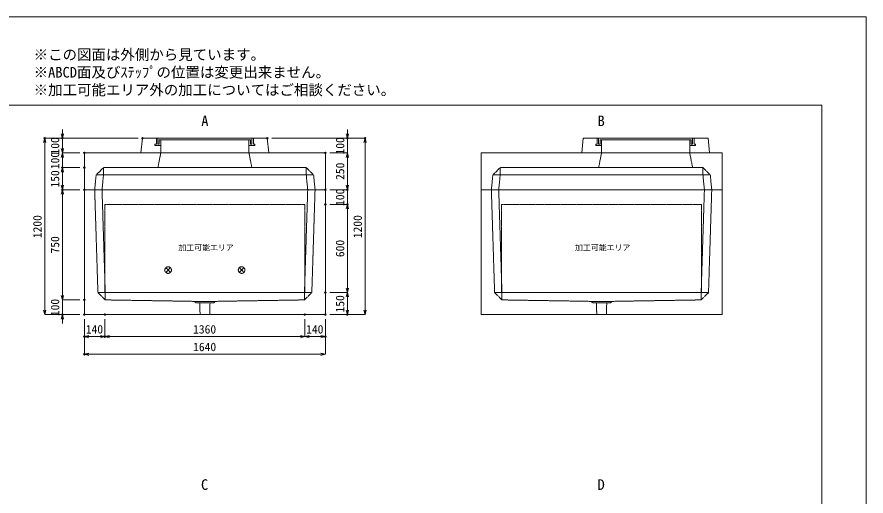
# Model space of a CAD drawing. Units: millimetres, scale not verified. Extents: x -4455 to 4455, y -3150 to 3150.
# Drawn here: x -1324 to 4455, y -109 to 3150 of the extents above; entities that cross this region are included whole.
import ezdxf
from ezdxf.enums import TextEntityAlignment as Align

# ---------------------------------------------------------------- set-up
doc = ezdxf.new("R2010")
doc.units = ezdxf.units.MM
doc.header["$LTSCALE"] = 20
doc.header["$PDMODE"] = 32
doc.header["$PDSIZE"] = 10
doc.linetypes.add('LONG_DASHED1', pattern=[7, 6, -1])
doc.linetypes.add('LONG_DOUBLE_CHAIN', pattern=[21.8, 18, -1, 0.6, -0.6, 0.6, -1])
for name, color, linetype, lineweight in [('0-0_D-TTL', 7, 'Continuous', 9), ('0-1_Defpoints', 7, 'Continuous', 9), ('0-3_D-TTL-TXT', 7, 'Continuous', 9), ('0-4_D-STR-TXT', 7, 'Continuous', 9), ('0-5_D-STR-DIM', 3, 'Continuous', 9), ('0-6_0', 7, 'Continuous', 9), ('0-7_D-STR', 7, 'LONG_DASHED1', 9), ('0-9_D-STR-STR4', 134, 'LONG_DASHED1', 9), ('0-A_D-STR-STR5', 1, 'LONG_DOUBLE_CHAIN', 9)]:
    doc.layers.add(name, color=color, linetype=linetype, lineweight=lineweight)
doc.styles.add('ＭＳ ゴシック', font='')
doc.styles.get('ＭＳ ゴシック').set_extended_font_data('MS Gothic')

# ---------------------------------------------------------------- blocks, each defined once
blk = doc.blocks.new('A$C4DE05FD1')
at = {"layer": '0-0_D-TTL', "color": 134}
for p, q in [((4000, 76000), (114800, 76000)), ((114800, 76000), (114800, 4000))]:
    blk.add_line(p, q, dxfattribs=at)
at = {"layer": '0-1_Defpoints', "color": 134}
for p, q in [((0, 84000), (118800, 84000)), ((118800, 84000), (118800, 0))]:
    blk.add_line(p, q, dxfattribs=at)
at = {"layer": '0-3_D-TTL-TXT', "style": 'ＭＳ ゴシック'}
for s, p in [('※この図面は外側から見ています。', (43260.9, 79815.7)), ('※ABCD面及びｽﾃｯﾌﾟの位置は変更出来ません。', (43260.9, 78215.7)), ('※加工可能エリア外の加工についてはご相談ください。', (43260.9, 76615.7))]:
    blk.add_text(s, height=962.2, dxfattribs=at).set_placement(p, align=Align.BOTTOM_LEFT)
blk = doc.blocks.new('_Open30')
at = {"layer": '0-6_0'}
blk.add_line((0, 0), (-20, 0), dxfattribs=at)
blk.add_lwpolyline([(-20, 5.36), (0, 0), (-20, -5.36)], dxfattribs=at)
blk = doc.blocks.new('A$C31CA379A')
at = {"layer": '0-4_D-STR-TXT', "style": 'ＭＳ ゴシック'}
for s, p in [('A', (-325.9, -2190.5)), ('B', (35638.6, -2190.5)), ('C', (-351.4, -35190.5)), ('D', (35638.6, -35190.5))]:
    blk.add_text(s, height=962.2, dxfattribs=at).set_placement(p, align=Align.BOTTOM_LEFT)
blk = doc.blocks.new('A$C019679C0')
at = {"layer": '0-7_D-STR', "linetype": 'Continuous'}
for p, q in [((-8700, 0), (-8500, 2000)), ((8500, 2000), (-8500, 2000)), ((8700, 0), (8500, 2000)), ((-8700, 0), (8700, 0))]:
    blk.add_line(p, q, dxfattribs=at)
at = {"layer": '0-7_D-STR'}
for p, q in [((-6000, 0), (-6000, 1800)), ((6000, 1800), (6000, 0))]:
    blk.add_line(p, q, dxfattribs=at)
at = {"layer": '0-9_D-STR-STR4'}
for points in [[(-6600, 2000), (-6600, 1200), (-6800, 1200), (-6800, 1000), (-6000, 1000)], [(-6000, 1800), (-6200, 1800), (-6200, 1200), (-6400, 1200), (-6400, 2000)], [(-6000, 1800), (6000, 1800), (6200, 1800)], [(6600, 2000), (6600, 1200), (6800, 1200), (6800, 1000), (6000, 1000)], [(6200, 1800), (6200, 1200), (6400, 1200), (6400, 2000)]]:
    blk.add_lwpolyline(points, dxfattribs=at)
blk = doc.blocks.new('A$C22C41F4A')
at = {"layer": '0-7_D-STR', "linetype": 'Continuous'}
for p, q in [((-16400, -17000), (-16400, 0)), ((-16400, 0), (16400, 0)), ((16400, -17000), (16400, 0)), ((-16400, -17000), (16400, -17000))]:
    blk.add_line(p, q, dxfattribs=at)
at = {"layer": '0-7_D-STR'}
for p, q in [((-15000, 0), (-14560, -14000)), ((-14000, 0), (-13560, -14000)), ((14000, 0), (13560, -14000)), ((15000, 0), (14560, -14000)), ((-13560, -15000), (-14560, -14000)), ((14560, -14000), (-14560, -14000)), ((-13560, -15000), (-13560, -14000)), ((-13560, -15000), (-1400, -15200)), ((13560, -15000), (1400, -15200)), ((13560, -15000), (14560, -14000)), ((13560, -15000), (13560, -14000)), ((1400, -15200), (-1400, -15200)), ((-1200, -15380), (-1400, -15200)), ((1200, -15380), (-1200, -15380)), ((-653.3, -17000), (-705, -15380)), ((653.3, -17000), (705, -15380)), ((1200, -15380), (1400, -15200))]:
    blk.add_line(p, q, dxfattribs=at)
at = {"layer": '0-A_D-STR-STR5'}
for p, q in [((13600, -2000), (13600, -14000)), ((13600, -14000), (-13600, -14000))]:
    blk.add_line(p, q, dxfattribs=at)
blk.add_lwpolyline([(13600, -2000), (-13600, -2000), (-13600, -14000)], dxfattribs=at)
blk = doc.blocks.new('A$C40286B06')
at = {"layer": '0-7_D-STR', "linetype": 'Continuous'}
for p, q in [((-16400, 5000), (16400, 5000)), ((-16400, 0), (-16400, 5000)), ((16400, 5000), (16400, 0)), ((-16400, 0), (16400, 0))]:
    blk.add_line(p, q, dxfattribs=at)
at = {"layer": '0-7_D-STR'}
for p, q in [((-6000, 5000), (-6400, 3000)), ((6000, 5000), (6400, 3000)), ((-14800, 2000), (-13800, 3000)), ((13800, 3000), (-13800, 3000)), ((-13800, 2000), (-13800, 3000)), ((14800, 2000), (13800, 3000)), ((13800, 2000), (13800, 3000)), ((-14800, 2000), (-15000, 0)), ((14800, 2000), (-14800, 2000)), ((-13800, 2000), (-14000, 0)), ((13800, 2000), (14000, 0)), ((14800, 2000), (15000, 0))]:
    blk.add_line(p, q, dxfattribs=at)
blk = doc.blocks.new('A$C0BCF6768')
at = {"layer": '0-7_D-STR', "linetype": 'Continuous'}
for p, q in [((-16400, 5000), (16400, 5000)), ((-16400, 0), (-16400, 5000)), ((16400, 5000), (16400, 0)), ((-16400, 0), (16400, 0))]:
    blk.add_line(p, q, dxfattribs=at)
at = {"layer": '0-7_D-STR'}
for p, q in [((0, 5000), (-400, 3000)), ((12000, 5000), (12400, 3000)), ((-14800, 2000), (-13800, 3000)), ((13800, 3000), (-13800, 3000)), ((-13800, 2000), (-13800, 3000)), ((14800, 2000), (13800, 3000)), ((13800, 2000), (13800, 3000)), ((-14800, 2000), (-15000, 0)), ((14800, 2000), (-14800, 2000)), ((-13800, 2000), (-14000, 0)), ((13800, 2000), (14000, 0)), ((14800, 2000), (15000, 0))]:
    blk.add_line(p, q, dxfattribs=at)
blk = doc.blocks.new('A$C1C640AAB')
at = {"layer": '0-A_D-STR-STR5'}
for p, q in [((-318.2, -318.2), (318.2, 318.2)), ((-318.2, 318.2), (318.2, -318.2))]:
    blk.add_line(p, q, dxfattribs=at)
blk.add_circle((0, 0), 450, dxfattribs=at)
blk = doc.blocks.new('A$Cad26953e')
at = {"layer": '0-7_D-STR'}
blk.add_blockref('A$C22C41F4A', (0, 0), dxfattribs=at)
at = {"layer": '0-A_D-STR-STR5'}
blk.add_blockref('A$C1C640AAB', (-5000, -10940), dxfattribs=at)
at = {"layer": '0-A_D-STR-STR5', "xscale": -1}
blk.add_blockref('A$C1C640AAB', (5000, -10940), dxfattribs=at)

msp = doc.modelspace()

# ---------------------------------------------------------------- linework, layer by layer
at = {"layer": '0-1_Defpoints'}
for p in [(-1135, 2325), (-1015, 2325), (-470, 2325), (380, 2325), (925, 2325), (1045, 2325), (-865, 2225), (775, 2225), (-1015, 2125), (-865, 2125), (-1015, 1975), (-865, 1975), (-865, 1975), (775, 1975), (775, 1975), (925, 1975), (775, 1875), (925, 1875), (775, 1275), (-865, 1225), (-1015, 1125), (-865, 1125), (-865, 1125), (-725, 1125), (635, 1125), (775, 1125), (775, 1125), (775, 1125), (925, 1125), (-865, 975), (-725, 975), (775, 975), (-865, 855)]:
    msp.add_point(p, dxfattribs=at)
at = {"layer": '0-5_D-STR-DIM'}
for p, q in [((-1015, 2355), (-1015, 2385)), ((925, 2355), (925, 2385)), ((-500, 2325), (-1135, 2325)), ((-500, 2325), (-1015, 2325)), ((-1015, 2225), (-1015, 2325)), ((410, 2325), (925, 2325)), ((410, 2325), (1045, 2325)), ((925, 2225), (925, 2325)), ((-1135, 1155), (-1135, 2295)), ((-1015, 2255), (-1015, 2285)), ((1045, 1155), (1045, 2295)), ((-895, 2225), (-1015, 2225)), ((-1015, 2225), (-1015, 2125)), ((-895, 2225), (-1015, 2225)), ((805, 2225), (925, 2225)), ((805, 2225), (925, 2225)), ((-1015, 2195), (-1015, 2165)), ((925, 2195), (925, 2005)), ((925, 2195), (925, 2165)), ((-895, 2125), (-1015, 2125)), ((-895, 2125), (-1015, 2125)), ((-1015, 2095), (-1015, 2065)), ((-1015, 2005), (-1015, 2095)), ((925, 2005), (925, 2035)), ((-895, 1975), (-1015, 1975)), ((-895, 1975), (-1015, 1975)), ((805, 1975), (925, 1975)), ((805, 1975), (925, 1975)), ((925, 1975), (925, 1875)), ((-1015, 1255), (-1015, 1945)), ((805, 1875), (925, 1875)), ((805, 1875), (925, 1875)), ((925, 1845), (925, 1815)), ((925, 1305), (925, 1845)), ((-1015, 1255), (-1015, 1285)), ((805, 1275), (925, 1275)), ((805, 1275), (925, 1275)), ((-895, 1225), (-1015, 1225)), ((-895, 1225), (-1015, 1225)), ((-1015, 1225), (-1015, 1125)), ((925, 1245), (925, 1155)), ((-895, 1125), (-1135, 1125)), ((-895, 1125), (-1015, 1125)), ((805, 1125), (925, 1125)), ((805, 1125), (1045, 1125)), ((-1015, 1095), (-1015, 1065)), ((-865, 1095), (-865, 855)), ((-865, 1095), (-865, 975)), ((-725, 1095), (-725, 975)), ((-725, 1095), (-725, 975)), ((635, 1095), (635, 975)), ((635, 1095), (635, 975)), ((775, 1095), (775, 975)), ((775, 1095), (775, 855)), ((-755, 975), (-835, 975)), ((605, 975), (-695, 975)), ((665, 975), (745, 975)), ((745, 855), (-835, 855))]:
    msp.add_line(p, q, dxfattribs=at)

# ---------------------------------------------------------------- block references
at = {"layer": '0-0_D-TTL', "xscale": 0.075, "yscale": 0.075}
msp.add_blockref('A$C4DE05FD1', (-4455, -3150), dxfattribs=at)
at = {"layer": '0-4_D-STR-TXT', "xscale": 0.075, "yscale": 0.075}
msp.add_blockref('A$C31CA379A', (-45, 2550), dxfattribs=at)
at = {"layer": '0-5_D-STR-DIM', "xscale": 1.5, "yscale": 1.5}
for p, rotation in [((-1135, 2325), 90), ((-1015, 2325), 270), ((925, 2325), 270), ((1045, 2325), 90), ((-1015, 2225), 270), ((-1015, 2225), 90), ((925, 2225), 90), ((925, 2225), 90), ((-1015, 2125), 90), ((-1015, 2125), 90), ((-1015, 1975), 270), ((-1015, 1975), 90), ((925, 1975), 270), ((925, 1975), 270), ((925, 1875), 90), ((925, 1875), 90), ((925, 1275), 270), ((925, 1275), 90), ((-1015, 1225), 270), ((-1015, 1225), 270), ((-1135, 1125), 270), ((-1015, 1125), 90), ((925, 1125), 270), ((1045, 1125), 270), ((-865, 975), 180), ((-725, 975), 180), ((635, 975), 180), ((-865, 855), 180)]:
    msp.add_blockref('_Open30', p, dxfattribs=dict(at, rotation=rotation))
for p in [(-725, 975), (635, 975), (775, 975), (775, 855)]:
    msp.add_blockref('_Open30', p, dxfattribs=at)
at = {"layer": '0-7_D-STR', "xscale": 0.05, "yscale": 0.05}
for name, p in [('A$C019679C0', (-45, 2225)), ('A$C019679C0', (2955, 2225)), ('A$C40286B06', (-45, 1975)), ('A$C0BCF6768', (2655, 1975)), ('A$Cad26953e', (-45, 1975)), ('A$C22C41F4A', (2655, 1975))]:
    msp.add_blockref(name, p, dxfattribs=at)

# ---------------------------------------------------------------- texts
at = {"layer": '0-5_D-STR-DIM', "style": 'ＭＳ ゴシック'}
for s, p in [('100', (-1018.9, 2214.22)), ('100', (921.1, 2214.22)), ('100', (-1018.9, 2114.22)), ('250', (921.1, 2041.2)), ('150', (-1018.9, 1989.22)), ('100', (921.1, 1864.22)), ('1200', (-1138.9, 1644.72)), ('1200', (1041.1, 1644.72)), ('750', (-1018.9, 1540.6)), ('600', (921.1, 1515.9)), ('100', (-1018.9, 1114.22)), ('150', (921.1, 1139.22))]:
    msp.add_text(s, height=57.77, rotation=90, dxfattribs=at).set_placement(p, align=Align.BOTTOM_LEFT)
for s, p in [('140', (-855.78, 978.9)), ('1360', (-125.28, 978.9)), ('140', (644.22, 978.9)), ('1640', (-125.28, 858.9))]:
    msp.add_text(s, height=57.77, dxfattribs=at).set_placement(p, align=Align.BOTTOM_LEFT)
at = {"layer": '0-A_D-STR-STR5', "style": 'ＭＳ ゴシック'}
for p in [(-225.48, 1549.65), (2474.52, 1549.65)]:
    msp.add_text('加工可能エリア', height=38.42, dxfattribs=at).set_placement(p, align=Align.BOTTOM_LEFT)

doc.saveas('drawing.dxf')
